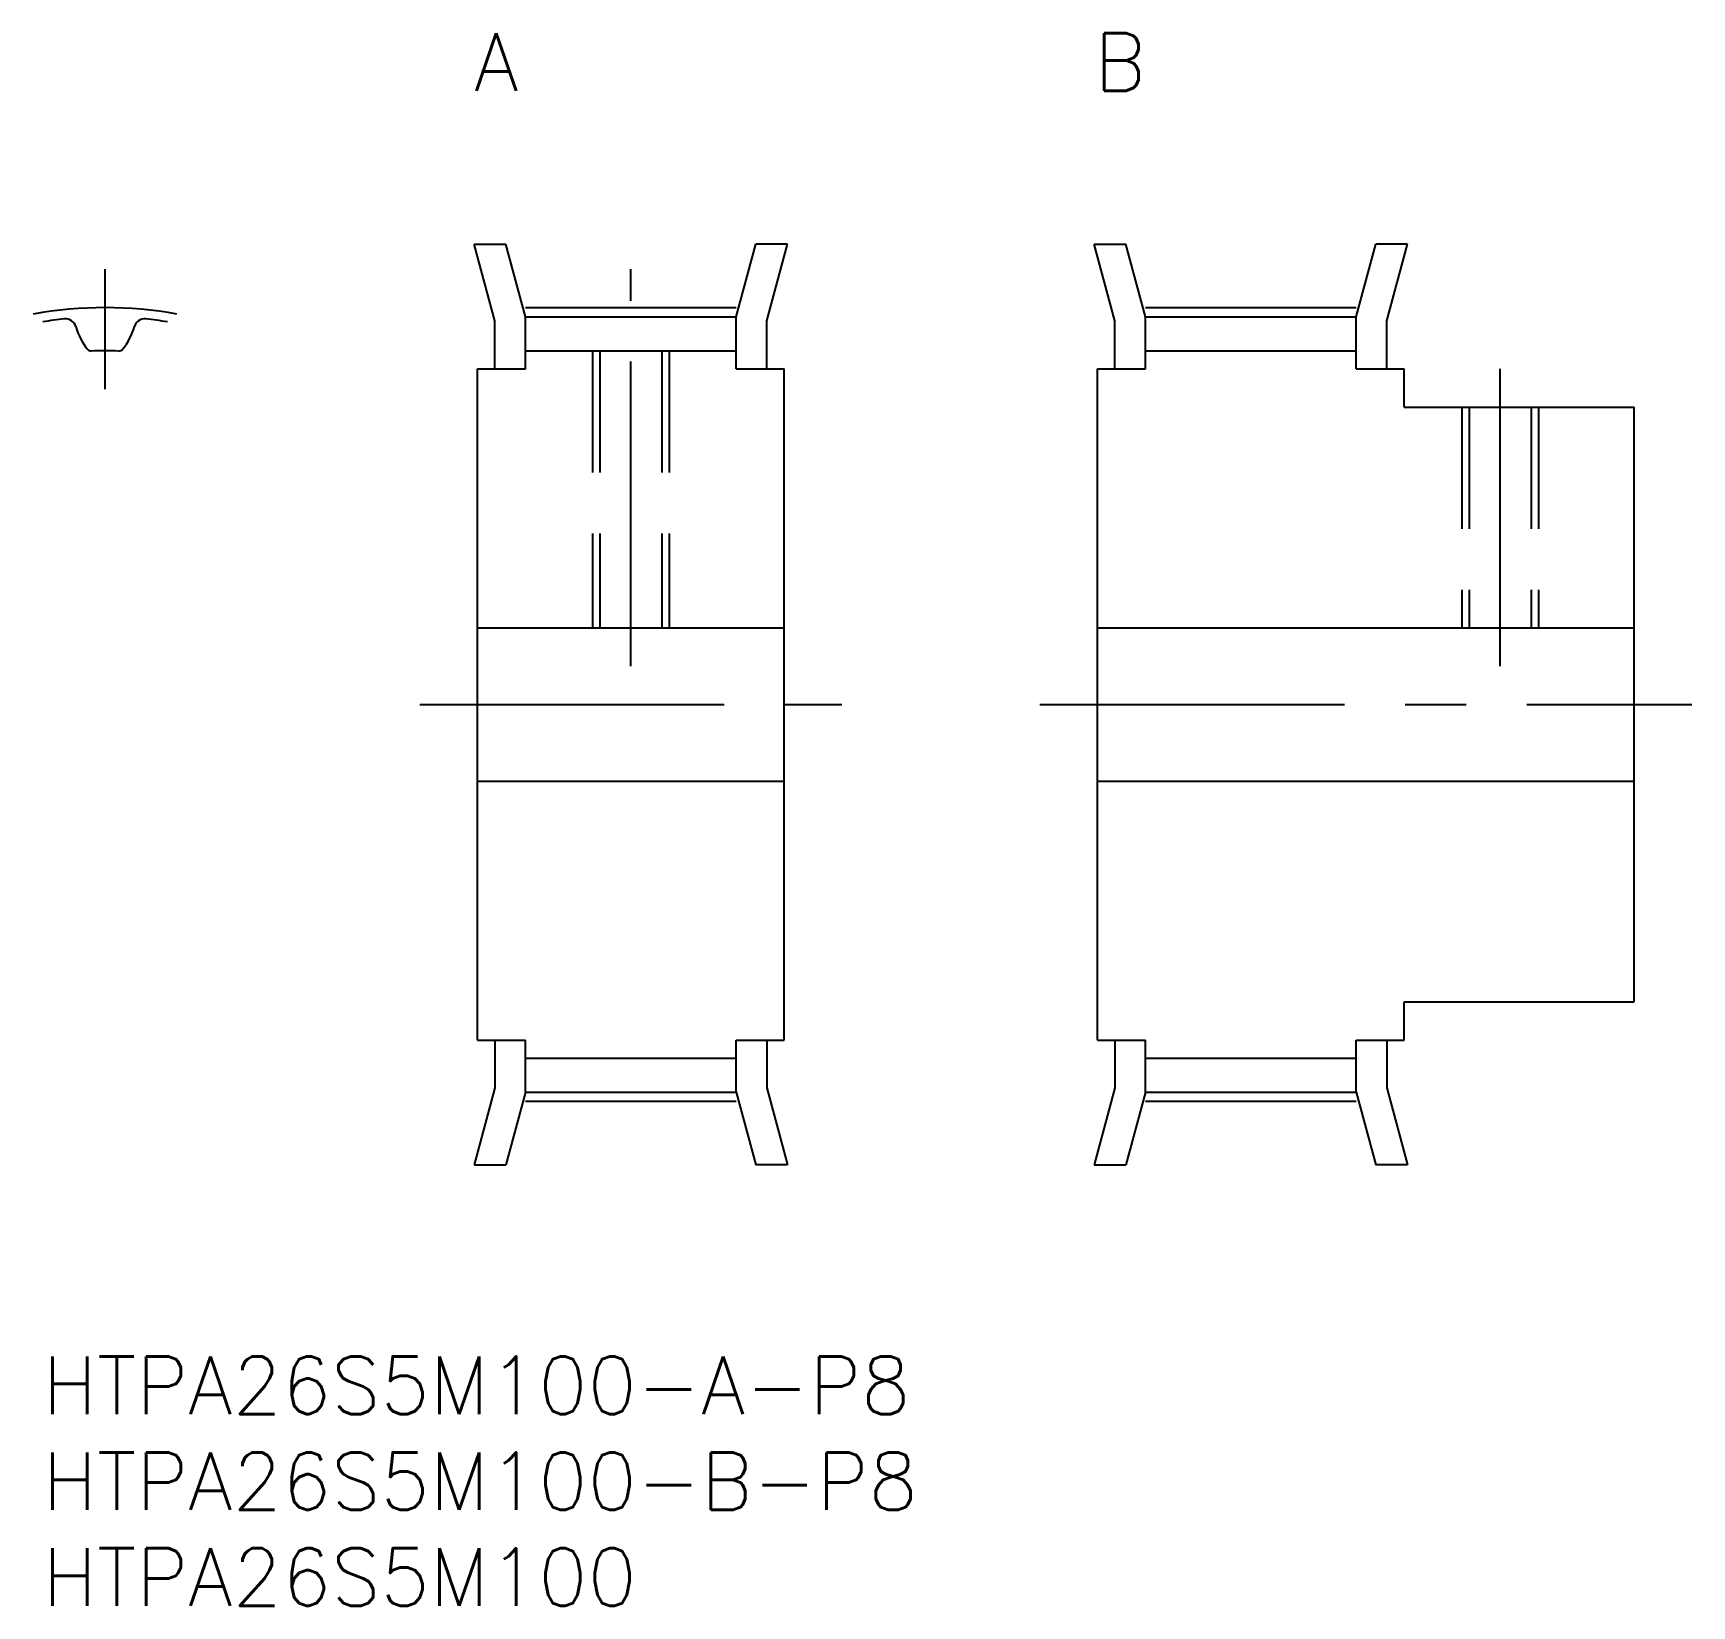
# Model space of a CAD drawing. Extents: x -0.5 to 86, y -13 to 69.
import ezdxf

# ---------------------------------------------------------------- set-up
doc = ezdxf.new("R2010")
doc.units = 0
doc.header["$LTSCALE"] = 0.5
doc.linetypes.add('CENTER', pattern=[50.8, 31.75, -6.35, 6.35, -6.35])
doc.linetypes.add('DASHED', pattern=[19.05, 12.7, -6.35])
for name, color, linetype in [('MSM_CENTER', 1, 'CENTER'), ('MSM_CONTINUOUS', 7, 'CONTINUOUS'), ('MSM_DASHED', 4, 'DASHED'), ('MSM_PART_NUMBER', 7, 'CONTINUOUS')]:
    doc.layers.add(name, color=color, linetype=linetype)
doc.styles.get("Standard").update_dxf_attribs({"font": 'txt.shx', "height": 3, "bigfont": 'bigfont.shx'})

# ---------------------------------------------------------------- blocks, each defined once
blk = doc.blocks.new('*U3')
at = {"layer": 'MSM_PART_NUMBER'}
blk.add_text('HTPA26S5M100-A-P8', height=3, dxfattribs=at).set_placement((0, -3))
blk = doc.blocks.new('*U4')
at = {"layer": 'MSM_PART_NUMBER'}
blk.add_text('HTPA26S5M100-B-P8', height=3, dxfattribs=at).set_placement((0, -8))
blk = doc.blocks.new('*U5')
at = {"layer": 'MSM_PART_NUMBER'}
blk.add_text('HTPA26S5M100', height=3, dxfattribs=at).set_placement((0, -13))
blk = doc.blocks.new('*U6')
at = {"layer": 'MSM_PART_NUMBER'}
blk.add_text('A', height=3, dxfattribs=at).set_placement((22.5, 66))
blk = doc.blocks.new('*U7')
at = {"layer": 'MSM_PART_NUMBER'}
blk.add_text('B', height=3, dxfattribs=at).set_placement((54.844, 66))

msp = doc.modelspace()

# ---------------------------------------------------------------- linework, layer by layer
at = {"layer": 'MSM_CENTER'}
for p, q in [((3.25, 50.44), (3.25, 56.69)), ((30.672, 36), (30.672, 56.69)), ((25.172, 54.69), (36.172, 54.69)), ((57.516, 54.69), (68.516, 54.69)), ((76.016, 36), (76.016, 51.5)), ((19.672, 34), (41.672, 34)), ((52.016, 34), (86.016, 34)), ((25.172, 13.31), (36.172, 13.31)), ((57.516, 13.31), (68.516, 13.31))]:
    msp.add_line(p, q, dxfattribs=at)
msp.add_arc((3.25, 34), 20.69, 79.5576, 100.4424, dxfattribs=at)
at = {"layer": 'MSM_CONTINUOUS'}
for p, q in [((23.572, 53.999), (22.5, 58)), ((22.5, 58), (24.156, 58)), ((25.172, 54.21), (24.156, 58)), ((36.172, 54.21), (37.187, 58)), ((38.844, 58), (37.187, 58)), ((37.772, 53.999), (38.844, 58)), ((55.916, 53.999), (54.844, 58)), ((54.844, 58), (56.5, 58)), ((57.516, 54.21), (56.5, 58)), ((68.516, 54.21), (69.531, 58)), ((71.188, 58), (69.531, 58)), ((70.116, 53.999), (71.188, 58)), ((23.572, 51.5), (23.572, 53.999)), ((25.172, 54.21), (36.172, 54.21)), ((25.172, 51.5), (25.172, 54.21)), ((36.172, 51.5), (36.172, 54.21)), ((37.772, 51.5), (37.772, 53.999)), ((55.916, 51.5), (55.916, 53.999)), ((57.516, 54.21), (68.516, 54.21)), ((57.516, 51.5), (57.516, 54.21)), ((68.516, 51.5), (68.516, 54.21)), ((70.116, 51.5), (70.116, 53.999)), ((25.172, 52.44), (36.172, 52.44)), ((57.516, 52.44), (68.516, 52.44)), ((22.672, 16.5), (22.672, 51.5)), ((22.672, 51.5), (25.172, 51.5)), ((36.172, 51.5), (38.672, 51.5)), ((38.672, 16.5), (38.672, 51.5)), ((55.016, 51.5), (57.516, 51.5)), ((55.016, 16.5), (55.016, 51.5)), ((68.516, 51.5), (71.016, 51.5)), ((71.016, 49.5), (71.016, 51.5)), ((71.016, 49.5), (83.016, 49.5)), ((83.016, 18.5), (83.016, 49.5)), ((22.672, 38), (38.672, 38)), ((55.016, 38), (83.016, 38)), ((22.672, 30), (38.672, 30)), ((55.016, 30), (83.016, 30)), ((62.016, 30), (62.016, 30)), ((69.016, 30), (69.016, 30)), ((71.016, 18.5), (83.016, 18.5)), ((71.016, 16.5), (71.016, 18.5)), ((22.672, 16.5), (25.172, 16.5)), ((23.572, 16.5), (23.572, 14.001)), ((25.172, 13.79), (25.172, 16.5)), ((36.172, 16.5), (38.672, 16.5)), ((36.172, 13.79), (36.172, 16.5)), ((37.772, 16.5), (37.772, 14.001)), ((55.016, 16.5), (57.516, 16.5)), ((55.916, 16.5), (55.916, 14.001)), ((57.516, 13.79), (57.516, 16.5)), ((68.516, 16.5), (71.016, 16.5)), ((68.516, 13.79), (68.516, 16.5)), ((70.116, 16.5), (70.116, 14.001)), ((25.172, 15.56), (36.172, 15.56)), ((57.516, 15.56), (68.516, 15.56)), ((23.572, 14.001), (22.5, 10)), ((37.772, 14.001), (38.844, 10)), ((55.916, 14.001), (54.844, 10)), ((70.116, 14.001), (71.188, 10)), ((25.172, 13.79), (24.156, 10)), ((25.172, 13.79), (36.172, 13.79)), ((36.172, 13.79), (37.187, 10)), ((57.516, 13.79), (56.5, 10)), ((57.516, 13.79), (68.516, 13.79)), ((68.516, 13.79), (69.531, 10)), ((22.5, 10), (24.156, 10)), ((38.844, 10), (37.187, 10)), ((54.844, 10), (56.5, 10)), ((71.188, 10), (69.531, 10))]:
    msp.add_line(p, q, dxfattribs=at)
for centre, radius, start, end in [((3.25, 34), 20.21, 96.00352, 99.254), ((1.194, 53.552), 0.55, 15.75881, 96.00352), ((4.875, 54.591), 3.275, 195.75881, 219.27005), ((1.625, 54.591), 3.275, 320.72995, 344.24119), ((5.306, 53.552), 0.55, 83.99648, 164.24119), ((3.25, 34), 20.21, 80.746, 83.99648), ((2.533, 52.676), 0.25, 219.27005, 272.19816), ((3.25, 34), 18.44, 87.80184, 92.19816), ((3.967, 52.676), 0.25, 267.80184, 320.72995)]:
    msp.add_arc(centre, radius, start, end, dxfattribs=at)
at = {"layer": 'MSM_DASHED'}
for p, q in [((28.672, 52.44), (28.672, 38)), ((29.051, 52.44), (29.051, 38)), ((32.293, 52.44), (32.293, 38)), ((32.672, 52.44), (32.672, 38)), ((74.016, 49.5), (74.016, 38)), ((74.395, 49.5), (74.395, 38)), ((77.637, 49.5), (77.637, 38)), ((78.016, 49.5), (78.016, 38))]:
    msp.add_line(p, q, dxfattribs=at)

# ---------------------------------------------------------------- block references
at = {"layer": 'MSM_CONTINUOUS'}
for name in ['*U6', '*U7', '*U3', '*U4', '*U5']:
    msp.add_blockref(name, (0, 0), dxfattribs=at)

doc.saveas('drawing.dxf')
